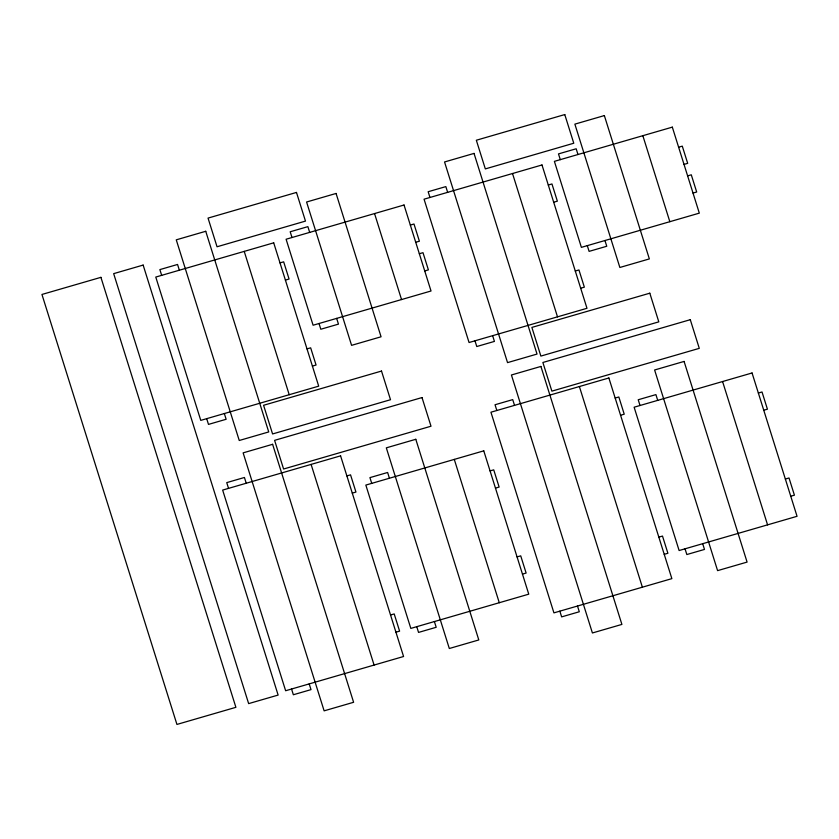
<?xml version="1.0" encoding="UTF-8"?>
<svg xmlns="http://www.w3.org/2000/svg" width="839" height="839" viewBox="0 0 839 839"><rect width="100%" height="100%" fill="white"/><g stroke="black" fill="none" stroke-linecap="round" stroke-linejoin="round"><path stroke-width="1.26" d="M280.006 262.901L283.666 261.831L289.067 279.03L285.407 280.1M410.334 225.072L413.994 224.013L419.395 241.213L415.724 242.272M548.297 185.031L551.957 183.961L557.358 201.161L553.698 202.23M678.615 147.203L682.285 146.143L687.686 163.343L684.016 164.402M419.332 253.735L422.992 252.675L428.393 269.875L424.733 270.934M687.623 175.865L691.284 174.806L696.685 192.005L693.014 193.064M307.001 348.898L310.661 347.828L316.062 365.028L312.402 366.087M575.292 271.028L578.952 269.959L584.353 287.158L580.693 288.228M346.874 475.912L350.545 474.853L355.946 492.053L352.275 493.112M615.165 398.053L618.836 396.983L624.226 414.183L620.566 415.253M490.07 470.91L493.731 469.85L499.132 487.05L495.461 488.109M758.351 393.04L762.022 391.981L767.423 409.18L763.752 410.24M517.065 556.907L520.725 555.848L526.126 573.047L522.466 574.107M785.356 479.038L789.017 477.978L794.418 495.178L790.747 496.237M390.544 614.997L394.204 613.938L399.605 631.138L395.935 632.197M658.825 537.128L662.495 536.069L667.896 553.268L664.226 554.327M722.578 381.535L767.57 524.857M642.842 135.698L669.837 221.695M657.713 400.36L655.909 394.613L638.217 399.752L640.021 405.499M702.683 543.693L704.487 549.43L686.837 554.548L685.033 548.811M577.977 154.523L576.173 148.776L558.48 153.904L560.284 159.651M604.95 240.52L606.754 246.257L589.104 251.375L587.3 245.649M512.514 173.516L557.505 316.848M579.382 386.538L642.38 587.195M447.648 192.341L445.845 186.604L428.163 191.732L429.967 197.48M492.629 335.673L494.423 341.41L476.772 346.528L474.979 340.802M514.527 405.363L512.723 399.616L495.031 404.755L496.835 410.502M577.494 606.031L579.298 611.757L561.648 616.885L559.844 611.149M454.287 459.405L499.278 602.727M374.551 213.567L401.545 299.554M389.422 478.23L387.618 472.483L369.926 477.622L371.729 483.358M434.392 621.563L436.196 627.289L418.546 632.417L416.752 626.681M309.685 232.393L307.882 226.645L290.189 231.774L291.993 237.521M336.659 318.39L338.463 324.127L320.813 329.245L319.019 323.508M244.222 251.385L289.214 394.718M311.101 464.407L374.089 665.065M179.357 270.21L177.553 264.463L159.871 269.602L161.675 275.349M224.338 413.543L226.131 419.28L208.492 424.398L206.688 418.671M246.236 483.233L244.432 477.485L226.74 482.624L228.544 488.371M309.203 683.9L311.007 689.627L293.356 694.755L291.553 689.018M296.482 192.435L208.041 218.098L217.039 246.771L305.48 221.097L296.482 192.435M564.773 114.565L476.332 140.239L485.33 168.901L573.771 143.228L564.773 114.565M205.744 231.281L176.263 239.839L239.251 440.496L268.732 431.938L205.744 231.281M336.072 193.452L306.581 202.01L351.583 345.343L381.063 336.785L336.072 193.452M474.035 153.411L444.544 161.969L507.543 362.626L537.023 354.068L474.035 153.411M604.353 115.583L574.872 124.141L619.864 267.473L649.355 258.915L604.353 115.583M100.911 277.342L41.95 294.458L176.935 724.435L235.895 707.319L100.911 277.342M143.144 265.082L113.664 273.64L248.648 703.617L278.129 695.07L143.144 265.082M273.703 242.828L155.771 277.059L200.773 420.381L318.705 386.16L273.703 242.828M404.031 205.01L286.099 239.23L313.094 325.228L431.026 290.997L404.031 205.01M541.994 164.968L424.062 199.189L469.064 342.522L586.985 308.291L541.994 164.968M672.322 127.14L554.39 161.361L581.385 247.358L699.317 213.137L672.322 127.14M381.514 371.058L263.582 405.279L272.581 433.952L390.513 399.721L381.514 371.058M649.806 293.189L531.874 327.409L540.872 356.082L658.804 321.851L649.806 293.189M422.007 397.56L274.594 440.349L283.592 469.011L431.005 426.222L422.007 397.56M690.287 319.69L542.875 362.479L551.884 391.142L699.286 348.353L690.287 319.69M272.612 444.303L243.132 452.861L324.127 710.843L353.607 702.285L272.612 444.303M540.903 366.433L511.423 374.991L592.407 632.973L621.898 624.415L540.903 366.433M340.582 455.85L222.65 490.081L285.638 690.738L403.569 656.507L340.582 455.85M608.873 377.98L490.941 412.211L553.929 612.869L671.861 578.637L608.873 377.98M415.798 439.29L386.318 447.848L449.316 648.505L478.796 639.947L415.798 439.29M684.089 361.431L654.609 369.989L717.597 570.635L747.088 562.088L684.089 361.431M483.767 450.847L365.835 485.078L410.827 628.401L528.759 594.169L483.767 450.847M752.059 372.977L634.127 407.209L679.118 550.531L797.05 516.3L752.059 372.977"/></g></svg>
